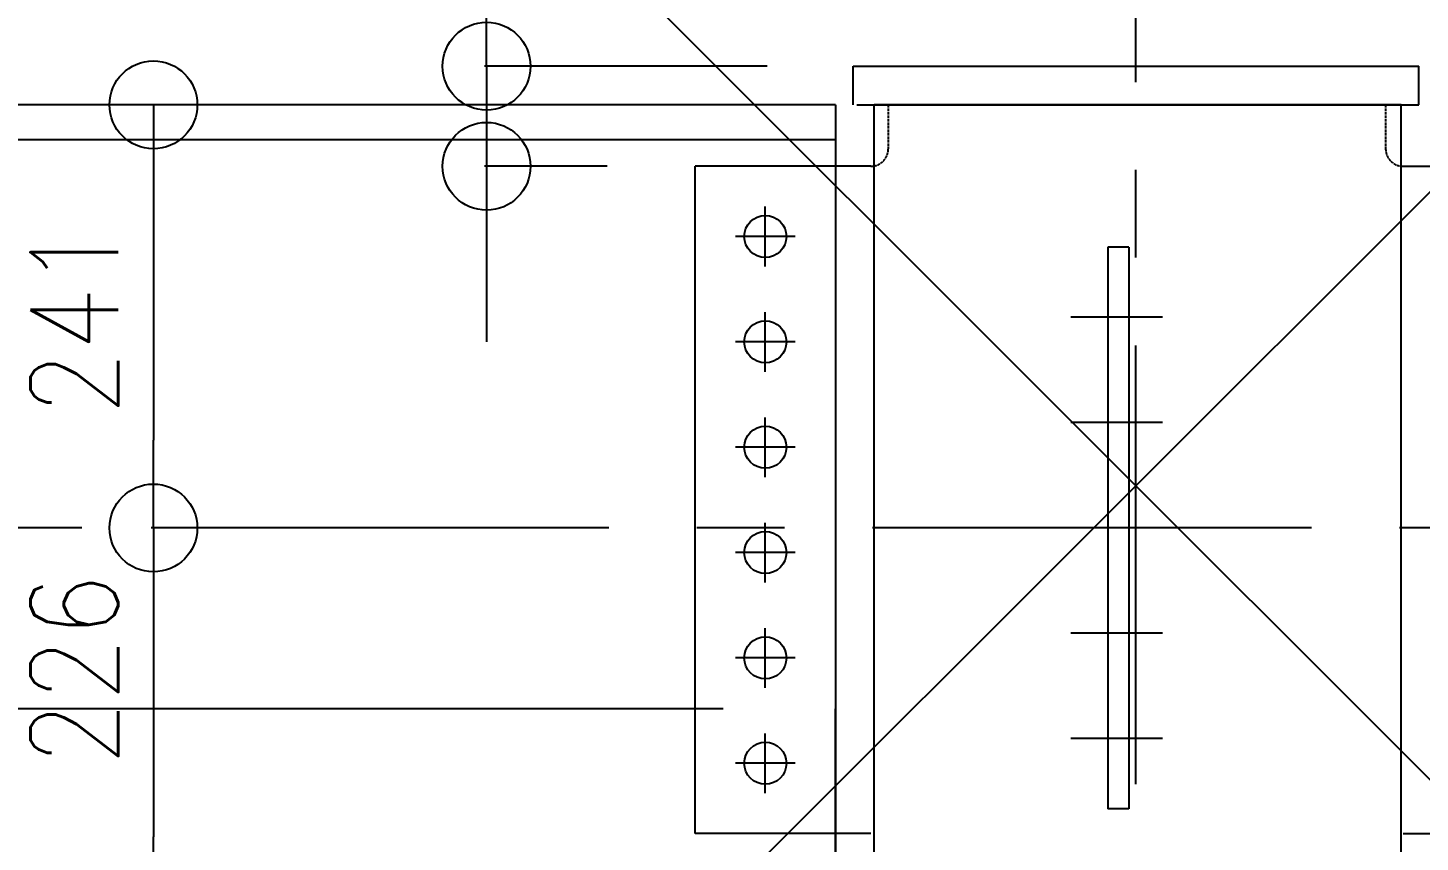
# Model space of a CAD drawing. Extents: x -668440 to 1010955, y -1678500 to 210463.
# Drawn here: x -376372 to -368446, y -896108 to -891470 of the extents above; entities that cross this region are included whole.
import ezdxf

# ---------------------------------------------------------------- set-up
doc = ezdxf.new("R2010")
doc.units = 0
doc.header["$MEASUREMENT"] = 0
doc.linetypes.add('CENTER', pattern=[2, 1.25, -0.25, 0.25, -0.25])
doc.linetypes.add('HASEN_S', pattern=[2, 1.5, -0.5])
doc.layers.get('0').update_dxf_attribs({"color": 3, "linetype": 'CONTINUOUS'})
doc.layers.get('Defpoints').update_dxf_attribs({"color": 251, "linetype": 'CONTINUOUS'})
doc.layers.add('00_ADDL', color=253, linetype='CONTINUOUS', plot=False)
for name, color, linetype in [('100', 5, 'CENTER'), ('_5-6_GS-M', 6, 'CONTINUOUS'), ('_B-2_PL-M', 3, 'CONTINUOUS'), ('_B-3_PL-H', 4, 'HASEN_S'), ('_B-6_BN-M', 3, 'CONTINUOUS'), ('BOLT', 4, 'CONTINUOUS'), ('COL_H-482x300x11x15x13', 7, 'CONTINUOUS'), ('ctp400-40-60-60-0-0-M22', 7, 'CONTINUOUS'), ('SH400-12-5-5-M22@60(0.0)', 7, 'CONTINUOUS'), ('standard2', 2, 'CONTINUOUS')]:
    doc.layers.add(name, color=color, linetype=linetype)
doc.styles.add('DRACAD', font='txt', dxfattribs={"width": 0.85, "bigfont": 'extfont2'})
doc.styles.get("Standard").update_dxf_attribs({"font": 'Osaka.ttc'})
doc.dimstyles.new('ISO-25', dxfattribs={"dimtxt": 2.5, "dimasz": 2.5, "dimexe": 1.25, "dimexo": 0.625, "dimtad": 1, "dimdec": 4, "dimdsep": 46, "dimtxsty": 'Standard', "dimcen": 2.5, "dimadec": 0, "dimazin": 0, "dimtfac": 1, "dimtdec": 4, "dimtmove": 0, "dimatfit": 3, "dimfxl": 1, "dimtolj": 1, "dimtzin": 0, "dimarcsym": 0})

# ---------------------------------------------------------------- blocks, each defined once
blk = doc.blocks.new('_ORIGIN')
at = {"color": 0, "linetype": 'ByBlock', "lineweight": -2}
blk.add_line((0, 0), (-1, 0), dxfattribs=at)
blk.add_circle((0, 0), 0.5, dxfattribs=at)
blk = doc.blocks.new('*D10662')
at = {"layer": '_5-6_GS-M', "color": 0, "lineweight": -2}
for p, q in [((-204377.24, -394056.59), (-204636.83, -394056.59)), ((-204635.58, -394106.59), (-204635.58, -394232.59)), ((-204386.29, -394282.59), (-204636.83, -394282.59))]:
    blk.add_line(p, q, dxfattribs=at)
at = {"layer": 'Defpoints', "color": 0}
for p in [(-204327.24, -394056.59), (-204635.58, -394282.59), (-204336.29, -394282.59)]:
    blk.add_point(p, dxfattribs=at)
at = {"layer": '_5-6_GS-M', "color": 0, "linetype": 'ByBlock', "lineweight": -2, "xscale": 50, "yscale": 50, "zscale": 50}
for p, rotation in [((-204635.58, -394056.59), 90), ((-204635.58, -394282.59), 270)]:
    blk.add_blockref('_ORIGIN', p, dxfattribs=dict(at, rotation=rotation))
at = {"layer": '_5-6_GS-M', "color": 0, "insert": (-204680.58, -394137.3), "char_height": 50, "attachment_point": 5, "rotation": 90, "style": 'DRACAD'}
blk.add_mtext('\\A1;226', dxfattribs=at)
blk = doc.blocks.new('*D10664')
at = {"layer": '_5-6_GS-M', "color": 0, "lineweight": -2}
for p, q in [((-204297.24, -393815.59), (-204636.83, -393815.59)), ((-204635.58, -393865.59), (-204635.58, -394006.59)), ((-204377.24, -394056.59), (-204636.83, -394056.59))]:
    blk.add_line(p, q, dxfattribs=at)
at = {"layer": 'Defpoints', "color": 0}
for p in [(-204247.24, -393815.59), (-204635.58, -394056.59), (-204327.24, -394056.59)]:
    blk.add_point(p, dxfattribs=at)
at = {"layer": '_5-6_GS-M', "color": 0, "linetype": 'ByBlock', "lineweight": -2, "xscale": 50, "yscale": 50, "zscale": 50}
for p, rotation in [((-204635.58, -393815.59), 90), ((-204635.58, -394056.59), 270)]:
    blk.add_blockref('_ORIGIN', p, dxfattribs=dict(at, rotation=rotation))
at = {"layer": '_5-6_GS-M', "color": 0, "insert": (-204680.58, -393937.8), "char_height": 50, "attachment_point": 5, "rotation": 90, "style": 'DRACAD'}
blk.add_mtext('\\A1;241', dxfattribs=at)
blk = doc.blocks.new('*D10665')
at = {"layer": '_5-6_GS-M', "color": 0, "lineweight": -2}
for p, q in [((-204445.92, -393743.59), (-204445.92, -393582.61)), ((-204286.24, -393793.59), (-204447.17, -393793.59)), ((-204445.92, -393793.59), (-204445.92, -393850.59)), ((-204377.24, -393850.59), (-204447.17, -393850.59)), ((-204445.92, -393900.59), (-204445.92, -393950.59))]:
    blk.add_line(p, q, dxfattribs=at)
at = {"layer": 'Defpoints', "color": 0}
for p in [(-204236.24, -393793.59), (-204445.92, -393850.59), (-204327.24, -393850.59)]:
    blk.add_point(p, dxfattribs=at)
at = {"layer": '_5-6_GS-M', "color": 0, "linetype": 'ByBlock', "lineweight": -2, "xscale": 50, "yscale": 50, "zscale": 50}
for p, rotation in [((-204445.92, -393793.59), 270), ((-204445.92, -393850.59), 90)]:
    blk.add_blockref('_ORIGIN', p, dxfattribs=dict(at, rotation=rotation))
at = {"layer": '_5-6_GS-M', "color": 0, "insert": (-204490.92, -393638.03), "char_height": 50, "attachment_point": 5, "rotation": 90, "style": 'DRACAD'}
blk.add_mtext('\\A1;57', dxfattribs=at)
blk = doc.blocks.new('剛接合部C1Y')
at = {"layer": '00_ADDL'}
for p, q in [((-204976.2444, -393132.59222), (-203176.2444, -394932.59222)), ((-203176.2444, -393132.59222), (-204976.2444, -394932.59222))]:
    blk.add_line(p, q, dxfattribs=at)
at = {"layer": '00_ADDL', "transparency": 33554661}
blk.add_line((-204311.2444, -394159.59222), (-206271.53713, -394159.59222), dxfattribs=at)
at = {"layer": '100', "linetype": 'CENTER', "ltscale": 200}
for p, q in [((-204076.2444, -397002.59222), (-204076.2444, -393132.59222)), ((-203176.2444, -394056.59222), (-208976.2444, -394056.59222))]:
    blk.add_line(p, q, dxfattribs=at)
at = {"layer": '_5-6_GS-M'}
for p, q in [((-204247.2444, -393815.59222), (-204976.2444, -393815.59222)), ((-204247.2444, -393815.59222), (-204247.2444, -394282.59222)), ((-204247.2444, -393835.59222), (-204976.2444, -393835.59222)), ((-204247.2444, -394282.59222), (-204247.2444, -394159.59222))]:
    blk.add_line(p, q, dxfattribs=at)
at = {"layer": '_B-2_PL-M'}
for p, q in [((-204327.24442, -394230.59222), (-204327.24442, -393850.59222)), ((-204227.24442, -393850.59222), (-204327.24442, -393850.59222)), ((-203924.13176, -393850.59222), (-203824.13176, -393850.59222))]:
    blk.add_line(p, q, dxfattribs=at)
at = {"layer": '_B-3_PL-H'}
for p, q in [((-204217.24442, -393815.59222), (-204217.24442, -393840.59222)), ((-203934.13176, -393815.59222), (-203934.13176, -393840.59222))]:
    blk.add_line(p, q, dxfattribs=at)
for centre, start, end in [((-204227.24442, -393840.59222), 270, 0), ((-203924.13176, -393840.59222), 180, 270)]:
    blk.add_arc(centre, 10, start, end, dxfattribs=at)
at = {"layer": '_B-6_BN-M'}
for p, q in [((-204287.24442, -393907.59222), (-204287.24442, -393873.59222)), ((-204270.24442, -393890.59222), (-204304.24442, -393890.59222)), ((-204287.24442, -393967.59222), (-204287.24442, -393933.59222)), ((-204270.24442, -393950.59222), (-204304.24442, -393950.59222)), ((-204287.24442, -394027.59222), (-204287.24442, -393993.59222)), ((-204270.24442, -394010.59222), (-204304.24442, -394010.59222)), ((-204287.24442, -394087.59222), (-204287.24442, -394053.59222)), ((-204270.24442, -394070.59222), (-204304.24442, -394070.59222)), ((-204287.24442, -394147.59222), (-204287.24442, -394113.59222)), ((-204270.24442, -394130.59222), (-204304.24442, -394130.59222)), ((-204287.24442, -394207.59222), (-204287.24442, -394173.59222)), ((-204270.24442, -394190.59222), (-204304.24442, -394190.59222)), ((-204227.2444, -394230.59222), (-204327.24442, -394230.59222)), ((-203924.13178, -394230.59222), (-203824.13176, -394230.59222))]:
    blk.add_line(p, q, dxfattribs=at)
for centre in [(-204287.24442, -393890.59222), (-204287.24442, -393950.59222), (-204287.24442, -394010.59222), (-204287.24442, -394070.59222), (-204287.24442, -394130.59222), (-204287.24442, -394190.59222)]:
    blk.add_circle(centre, 12, dxfattribs=at)
at = {"layer": 'BOLT'}
for p, q in [((-204073.2444, -393936.59222), (-204113.2444, -393936.59222)), ((-204073.2444, -393936.59222), (-204113.2444, -393936.59222)), ((-204061.2444, -393936.59222), (-204101.2444, -393936.59222)), ((-204061.2444, -393936.59222), (-204101.2444, -393936.59222)), ((-204073.2444, -393996.59222), (-204113.2444, -393996.59222)), ((-204073.2444, -393996.59222), (-204113.2444, -393996.59222)), ((-204061.2444, -393996.59222), (-204101.2444, -393996.59222)), ((-204061.2444, -393996.59222), (-204101.2444, -393996.59222)), ((-204073.2444, -394056.59222), (-204113.2444, -394056.59222)), ((-204073.2444, -394056.59222), (-204113.2444, -394056.59222)), ((-204061.2444, -394056.59222), (-204101.2444, -394056.59222)), ((-204061.2444, -394056.59222), (-204101.2444, -394056.59222)), ((-204073.2444, -394116.59222), (-204113.2444, -394116.59222)), ((-204073.2444, -394116.59222), (-204113.2444, -394116.59222)), ((-204061.2444, -394116.59222), (-204101.2444, -394116.59222)), ((-204061.2444, -394116.59222), (-204101.2444, -394116.59222)), ((-204073.2444, -394176.59222), (-204113.2444, -394176.59222)), ((-204073.2444, -394176.59222), (-204113.2444, -394176.59222)), ((-204061.2444, -394176.59222), (-204101.2444, -394176.59222)), ((-204061.2444, -394176.59222), (-204101.2444, -394176.59222))]:
    blk.add_line(p, q, dxfattribs=at)
at = {"layer": 'COL_H-482x300x11x15x13'}
for p, q in [((-203925.2444, -393815.59222), (-204225.2444, -393815.59222)), ((-204225.2444, -394932.59222), (-204225.2444, -393815.59222)), ((-204225.2444, -393815.59222), (-204225.2444, -393815.59222)), ((-204225.2444, -393815.59222), (-204093.2444, -393815.59222)), ((-204093.2444, -393815.59222), (-204093.2444, -393815.59222)), ((-204093.2444, -393815.59222), (-204087.2444, -393815.59222)), ((-204087.2444, -393815.59222), (-204082.2444, -393815.59222)), ((-204082.2444, -393815.59222), (-204080.2444, -393815.59222)), ((-204080.2444, -393815.59222), (-204080.2444, -393815.59222)), ((-204070.2444, -393815.59222), (-204070.2444, -393815.59222)), ((-204070.2444, -393815.59222), (-204068.2444, -393815.59222)), ((-204068.2444, -393815.59222), (-204063.2444, -393815.59222)), ((-204063.2444, -393815.59222), (-204057.2444, -393815.59222)), ((-204057.2444, -393815.59222), (-203925.2444, -393815.59222)), ((-203925.2444, -394932.59222), (-203925.2444, -393815.59222)), ((-203925.2444, -393815.59222), (-203925.2444, -393815.59222))]:
    blk.add_line(p, q, dxfattribs=at)
at = {"layer": 'ctp400-40-60-60-0-0-M22'}
for p, q in [((-204237.2444, -393793.59222), (-203915.2444, -393793.59222)), ((-204237.2444, -393815.59222), (-204237.2444, -393793.59222)), ((-203915.2444, -393815.59222), (-203915.2444, -393793.59222)), ((-204235.2444, -393815.59222), (-203915.2444, -393815.59222)), ((-204235.2444, -393815.59222), (-204235.2444, -393815.59222)), ((-203915.2444, -393815.59222), (-203915.2444, -393815.59222))]:
    blk.add_line(p, q, dxfattribs=at)
at = {"layer": 'SH400-12-5-5-M22@60(0.0)'}
for p, q in [((-204092.2444, -393896.59222), (-204092.2444, -394216.59222)), ((-204080.2444, -393896.59222), (-204092.2444, -393896.59222)), ((-204092.2444, -393896.59222), (-204092.2444, -393896.59222)), ((-204080.2444, -393896.59222), (-204080.2444, -394216.59222)), ((-204080.2444, -393896.59222), (-204080.2444, -393896.59222)), ((-204080.2444, -394216.59222), (-204092.2444, -394216.59222)), ((-204092.2444, -394216.59222), (-204092.2444, -394216.59222)), ((-204080.2444, -394216.59222), (-204080.2444, -394216.59222))]:
    blk.add_line(p, q, dxfattribs=at)
at = {"layer": 'standard2'}
for p, q in [((-204075.2444, -393815.59222), (-204075.2444, -393815.59222)), ((-204075.2444, -394056.59222), (-204075.2444, -394056.59222))]:
    blk.add_line(p, q, dxfattribs=at)
at = {"layer": '_5-6_GS-M'}
for base, p1, p2, picture, middle in [((-204445.92115, -393850.59222), (-204236.2444, -393793.59222), (-204327.24442, -393850.59222), '*D10665', (-204445.92115, -393638.02798)), ((-204635.57773, -394056.59222), (-204247.2444, -393815.59222), (-204327.24442, -394056.59222), '*D10664', (-204635.57773, -393937.79963)), ((-204635.57773, -394282.59222), (-204327.24442, -394056.59222), (-204336.28579, -394282.59222), '*D10662', (-204635.57773, -394137.29963))]:
    dim = blk.add_linear_dim(base=base, p1=p1, p2=p2, angle=90, dimstyle='ISO-25', override={"dimtxt": 50, "dimasz": 50, "dimexo": 50, "dimgap": 20, "dimdec": 0, "dimtxsty": 'DRACAD', "dimblk1": 'ORIGIN', "dimblk2": 'ORIGIN', "dimsah": 1}, dxfattribs=at)
    dim.commit()
    dim.dimension.update_dxf_attribs({"geometry": picture, "text_midpoint": middle, "dimtype": 160})

msp = doc.modelspace()

# ---------------------------------------------------------------- block references
at = {"xscale": 10, "yscale": 10, "zscale": 10}
msp.add_blockref('剛接合部C1Y', (1670698.6842, 3046247.35843, 5600), dxfattribs=at)

doc.saveas('drawing.dxf')
